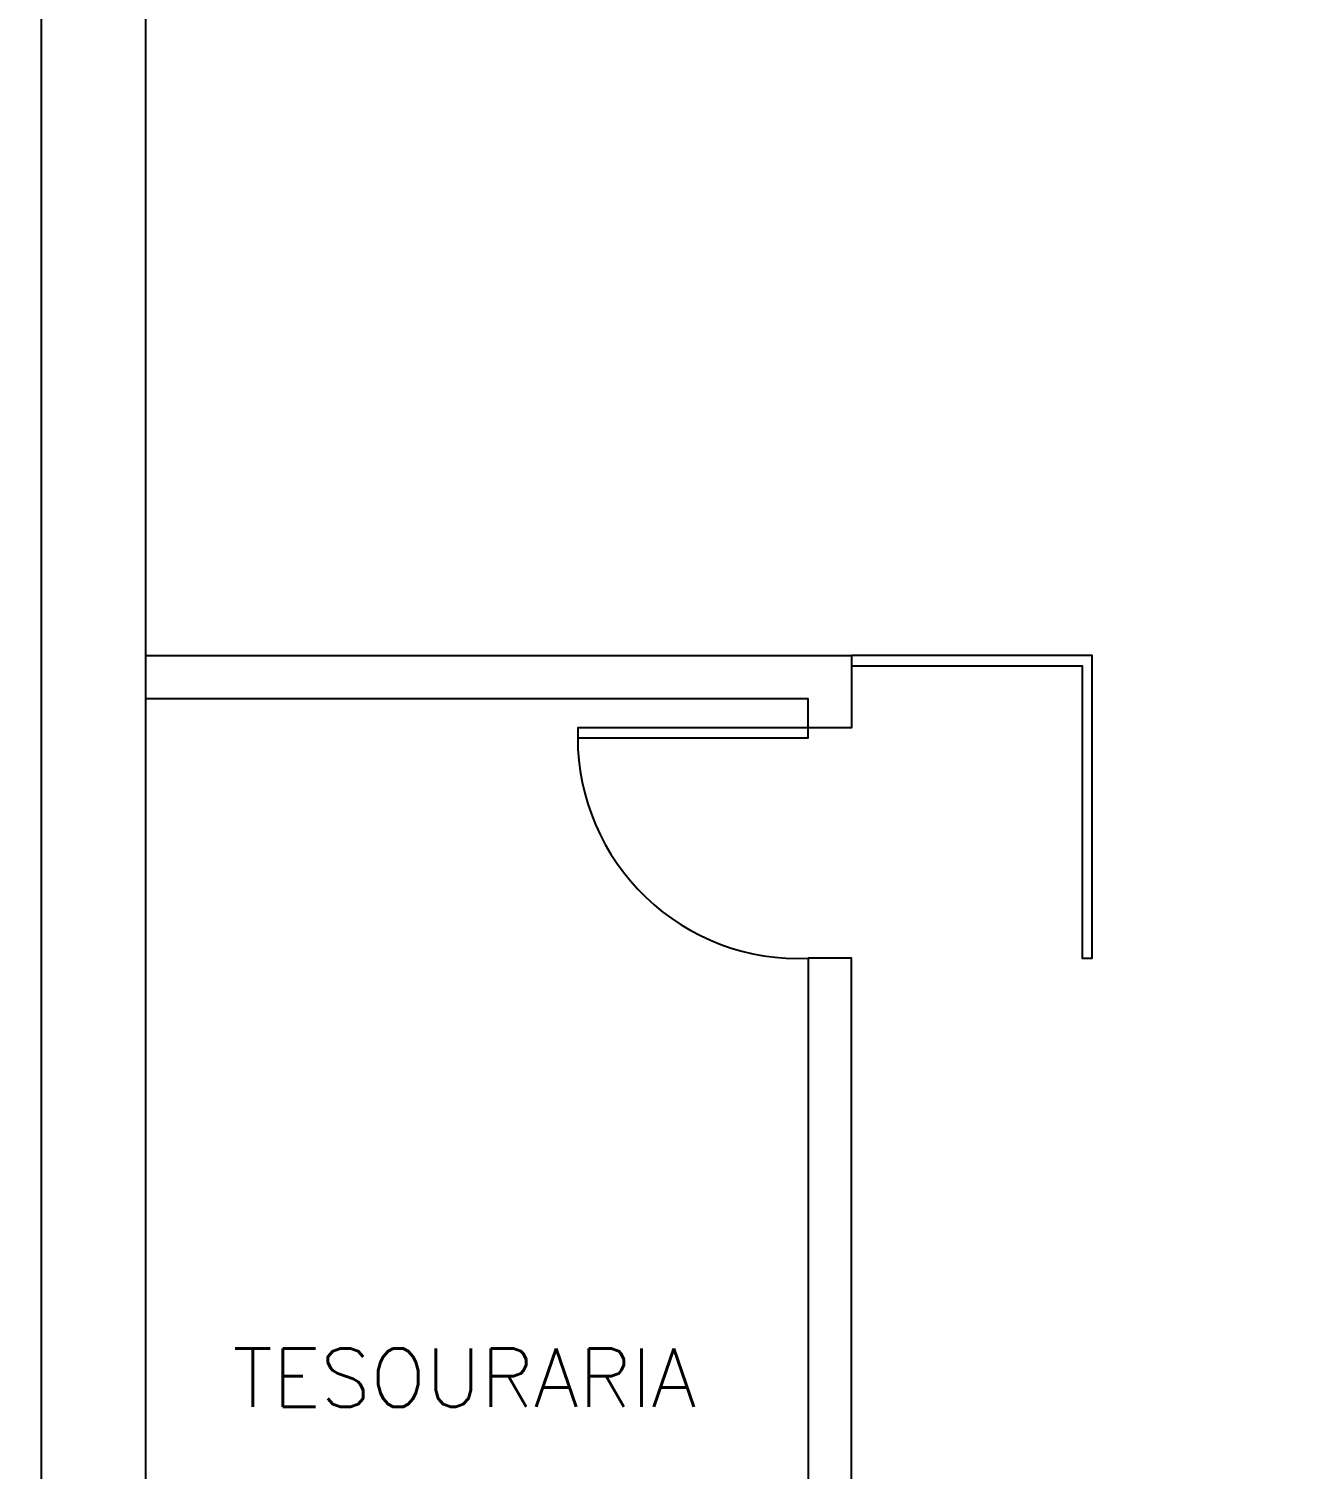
# Model space of a CAD drawing. Header units: metres. Extents: x -367 to 374, y -238 to 224.
# Drawn here: x 343.965 to 348.37, y 180.027 to 185.025 of the extents above; entities that cross this region are included whole.
import ezdxf
from ezdxf.enums import TextEntityAlignment as Align

# ---------------------------------------------------------------- set-up
doc = ezdxf.new("R2010")
doc.units = ezdxf.units.M
doc.layers.add('ELE-ALIMENTADORES', color=160, linetype='Continuous')
doc.layers.add('LA_BAU_BASES GERAIS_R00$0$BASE', color=253, linetype='Continuous')
doc.styles.add('LA_BAU_BASES GERAIS_R00$0$R60-125-RS', font='romans.shx', dxfattribs={"height": 0.19})
doc.styles.add('LA_BAU_BASES GERAIS_R00$0$R80-100-RS', font='romans.shx', dxfattribs={"height": 0.203})

# ---------------------------------------------------------------- blocks, each defined once
blk = doc.blocks.new('LA_BAU_BASES GERAIS_R00$0$LA_BAU_ALVENARIA SUPERIOR_R01')
at = {"layer": 'LA_BAU_BASES GERAIS_R00$0$BASE', "linetype": 'Continuous'}
for points in [[(235.15, 200.25), (245.0223, 200.25), (245.0223, 199.8604), (244.8723, 199.8604), (244.8723, 200.0296), (244.37, 200.0296), (244.37, 199.0796), (244.8723, 199.0796), (244.8723, 199.2593), (245.0223, 199.2593), (245.0223, 198.9296), (244.37, 198.9296), (244.37, 189.185), (248.37, 189.185), (248.37, 189.035), (244.37, 189.035), (244.37, 177.2), (245.4, 177.2), (245.4, 176.8), (245.25, 176.8), (245.25, 176.95), (244.01, 176.95), (244.01, 200), (227.3206, 200)], [(244.37, 182.85), (246.82, 182.85), (246.82, 182.6), (246.67, 182.6), (246.67, 182.7), (244.37, 182.7)]]:
    blk.add_lwpolyline(points, dxfattribs=at)
at = {"layer": 'LA_BAU_BASES GERAIS_R00$0$BASE', "linetype": 'Continuous', "ltscale": 0.5}
blk.add_lwpolyline([(246.82, 182.815), (247.62, 182.815), (247.62, 181.8), (247.655, 181.8), (247.655, 182.85), (246.82, 182.85)], dxfattribs=at)
at = {"layer": 'LA_BAU_BASES GERAIS_R00$0$BASE', "linetype": 'Continuous'}
for points in [[(245.87, 182.565), (246.67, 182.565), (246.67, 182.6), (245.87, 182.6)], [(246.82, 179.45), (246.82, 181.8), (246.67, 181.8), (246.67, 179.45)]]:
    blk.add_lwpolyline(points, close=True, dxfattribs=at)
blk.add_arc((246.6358, 182.565), 0.7658, 180, 272.5623, dxfattribs=at)
blk = doc.blocks.new('LA_BAU_BASES GERAIS_R00')
at = {"layer": 'LA_BAU_BASES GERAIS_R00$0$BASE'}
blk.add_blockref('LA_BAU_BASES GERAIS_R00$0$LA_BAU_ALVENARIA SUPERIOR_R01', (100, 0), dxfattribs=at)
at = {"layer": 'LA_BAU_BASES GERAIS_R00$0$BASE', "insert": (344.6727, 180.4466), "char_height": 0.203, "width": 3.723516, "attachment_point": 1, "style": 'LA_BAU_BASES GERAIS_R00$0$R80-100-RS'}
blk.add_mtext('TESOURARIA', dxfattribs=at)
at = {"layer": 'LA_BAU_BASES GERAIS_R00$0$BASE', "style": 'LA_BAU_BASES GERAIS_R00$0$R60-125-RS'}
for p in [(242.7816, 218.9192), (358.6366, 192.9642)]:
    blk.add_attdef('S', text='', height=0.19, rotation=90, dxfattribs=at).set_placement(p, align=Align.MIDDLE_CENTER)
at = {"layer": 'LA_BAU_BASES GERAIS_R00$0$BASE', "style": 'LA_BAU_BASES GERAIS_R00$0$R80-100-RS'}
blk.add_attdef('ACESSO', text='', height=0.203, dxfattribs=at).set_placement((365.9223, 191.9868), align=Align.TOP_CENTER)
at = {"layer": 'LA_BAU_BASES GERAIS_R00$0$BASE', "style": 'LA_BAU_BASES GERAIS_R00$0$R60-125-RS'}
blk.add_attdef('S', text='', height=0.19, dxfattribs=at).set_placement((266.1142, 180.9134), align=Align.MIDDLE_CENTER)

msp = doc.modelspace()

# ---------------------------------------------------------------- block references
at = {"layer": 'ELE-ALIMENTADORES', "color": 2}
msp.add_blockref('LA_BAU_BASES GERAIS_R00', (0, 0), dxfattribs=at)

doc.saveas('drawing.dxf')
